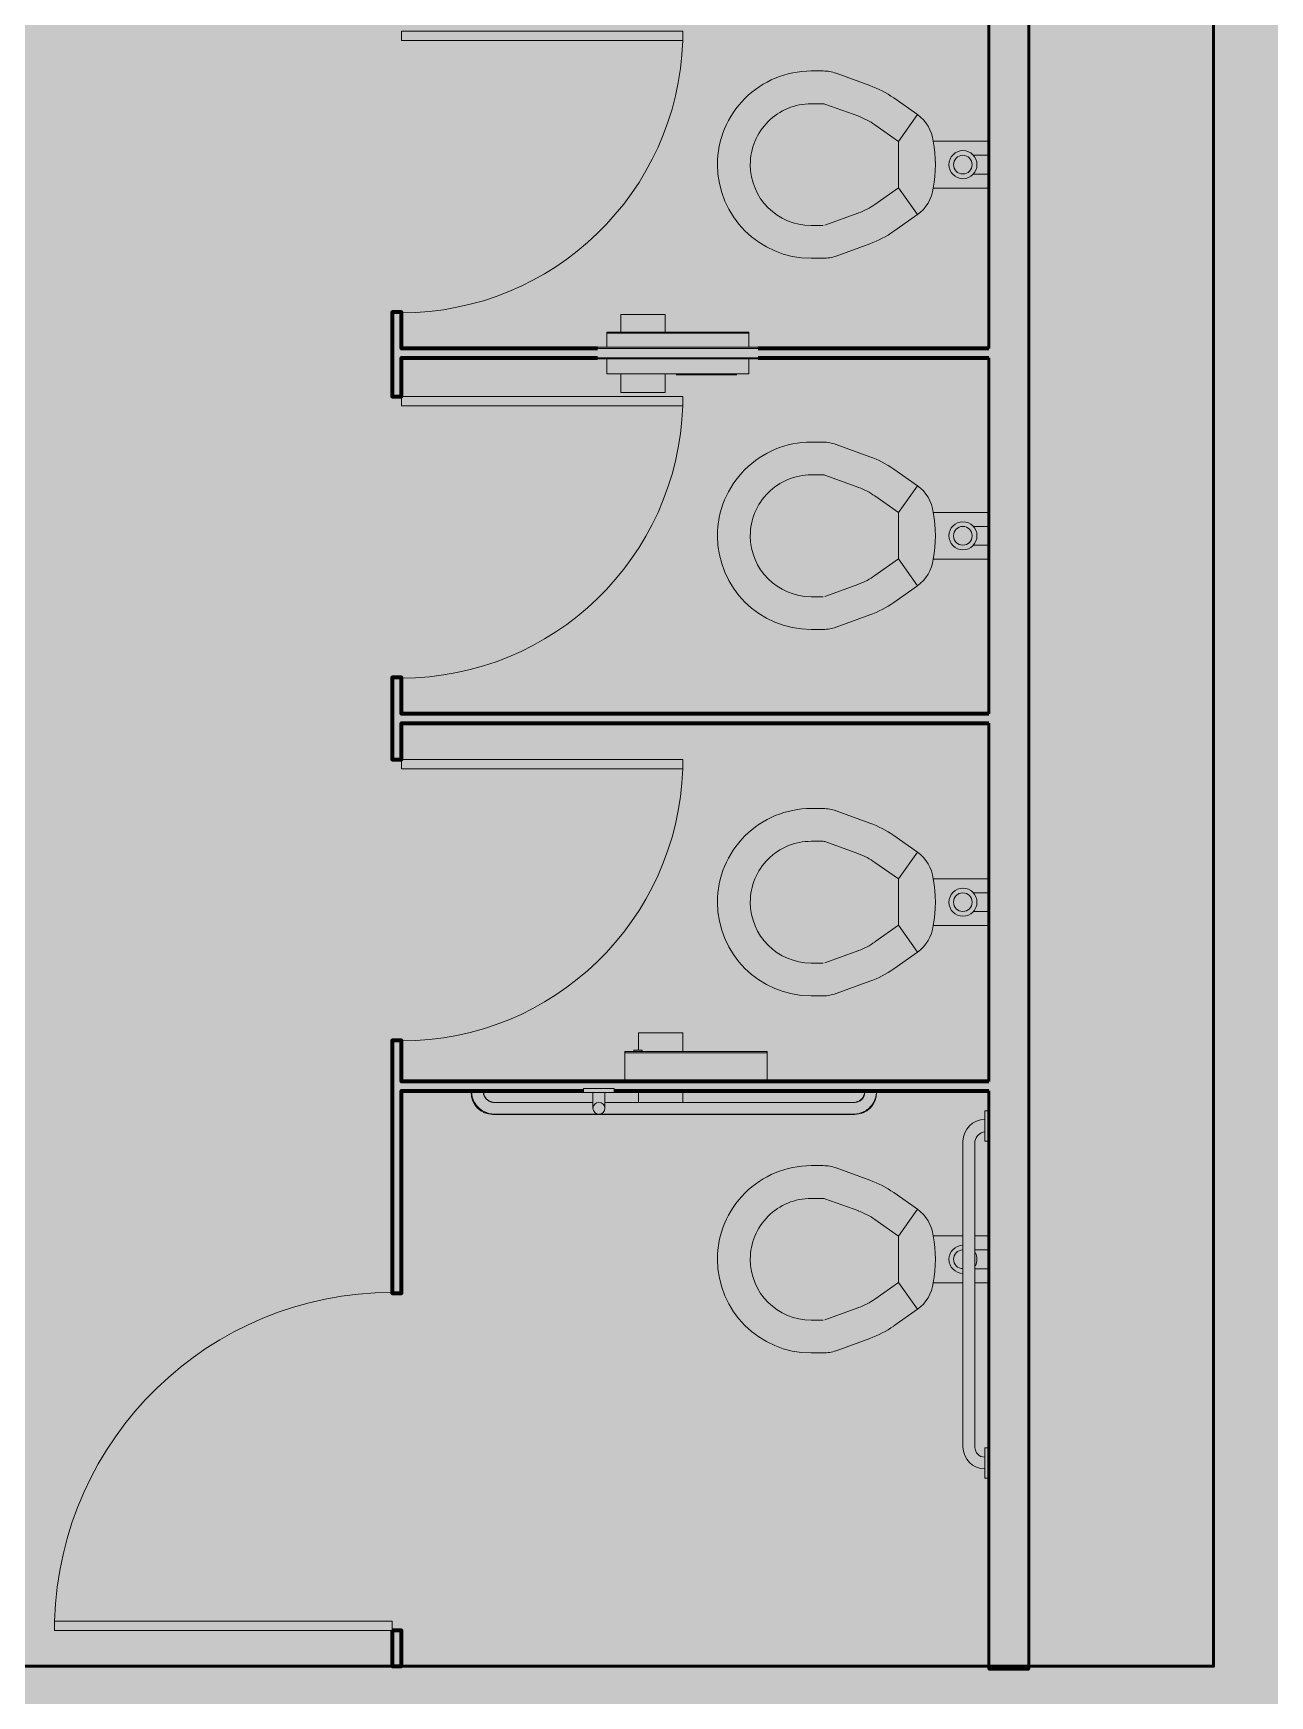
# Model space of a CAD drawing. Header units: inches. Extents: x -2332 to 1043, y -456 to 2193.
# Drawn here: x -752.1 to -620, y 1398.7 to 1576.2 of the extents above; entities that cross this region are included whole.
import ezdxf

# ---------------------------------------------------------------- set-up
doc = ezdxf.new("R2010")
doc.units = ezdxf.units.IN
doc.header["$MEASUREMENT"] = 0
for name, color, linetype, lineweight in [('7th Floor_Updated Core_dwg', 8, 'Continuous', 9), ('A-DETL-GENF', 92, 'Continuous', 9), ('A-WALL', 113, 'Continuous', 13), ('A-WALL-PATT', 111, 'Continuous', 13), ('I-WALL', 2, 'Continuous', 13), ('P-SANR-FIXT', 10, 'Continuous', 20), ('Q-SPCQ', 91, 'Continuous', 9)]:
    doc.layers.add(name, color=color, linetype=linetype, lineweight=lineweight)

# ---------------------------------------------------------------- blocks, each defined once
blk = doc.blocks.new('7th Floor_Updated Core_dwg_SPEC-TOILET-PART-DOOR - 30_ _2_-6__ Wide-1111611-000 - KEY PLAN Copy 1-9774886-7TH FLOOR REFLECTED CEILING PLAN')
at = {"layer": 'Q-SPCQ', "color": 10, "lineweight": 20, "flags": 128}
blk.add_lwpolyline([(14, -0.5), (14, -30.55), (15, -30.55), (15, -0.5)], close=True, dxfattribs=at)
at = {"layer": 'Q-SPCQ', "color": 10, "lineweight": 20}
blk.add_arc((15, -0.5), 30.07, 180, 268.094, dxfattribs=at)
blk = doc.blocks.new('7th Floor_Updated Core_dwg_SPEC-TOILET-PART-DOOR - 36_ _3_-0__ Wide-1464262-000 - KEY PLAN Copy 1-9774890-7TH FLOOR REFLECTED CEILING PLAN')
at = {"layer": 'Q-SPCQ', "color": 10, "lineweight": 20, "flags": 128}
blk.add_lwpolyline([(17, -0.5), (17, -36.55), (18, -36.55), (18, -0.5)], close=True, dxfattribs=at)
at = {"layer": 'Q-SPCQ', "color": 10, "lineweight": 20}
blk.add_arc((18, -0.5), 36.07, 180, 268.4112, dxfattribs=at)
blk = doc.blocks.new('7th Floor_Updated Core_dwg_SPEC-Grab_Bar-Stainless_Steel-Bobrick-B5806 - B-5806_99x36-1454673-000 - KEY PLAN Copy 1-9774887-7TH FLOOR REFLECTED CEILING PLAN')
at = {"layer": 'Q-SPCQ', "color": 10, "lineweight": 20}
for p, q in [((804.61, 391.35), (771.98, 391.35)), ((771.95, 390.07), (804.61, 390.07))]:
    blk.add_line(p, q, dxfattribs=at)
at = {"layer": 'Q-SPCQ', "color": 10, "lineweight": 20, "flags": 128}
for points in [[(768.63, 388.57), (768.63, 389.01), (771.88, 389.01), (771.88, 388.57)], [(804.63, 388.57), (804.63, 389.01), (807.88, 389.01), (807.88, 388.57)]]:
    blk.add_lwpolyline(points, dxfattribs=at)
at = {"layer": 'Q-SPCQ', "color": 10, "lineweight": 20}
for centre, radius, start, end in [((771.98, 389.01), 2.34, 90, 180), ((804.61, 389.01), 2.34, 0, 90), ((771.95, 389.01), 1.06, 90, 180), ((804.41, 388.86), 1.22, 6.9386, 80.6591)]:
    blk.add_arc(centre, radius, start, end, dxfattribs=at)
blk = doc.blocks.new('7th Floor_Updated Core_dwg_SPEC-Grab_Bar-Stainless_Steel-Bobrick-B5806 - B-5806_99x42-V2-000 - KEY PLAN Copy 1-9774895-7TH FLOOR REFLECTED CEILING PLAN')
at = {"layer": 'Q-SPCQ', "color": 10, "lineweight": 20}
for p, q in [((99.37, 384.01), (88.68, 384.01)), ((127.33, 384.01), (100.63, 384.01)), ((88.68, 382.73), (127.31, 382.73))]:
    blk.add_line(p, q, dxfattribs=at)
at = {"layer": 'Q-SPCQ', "color": 10, "lineweight": 20, "flags": 128}
for points in [[(88.65, 385.26), (88.65, 385.07), (85.4, 385.07), (85.4, 385.26)], [(130.65, 385.26), (130.65, 385.07), (127.4, 385.07), (127.4, 385.26)]]:
    blk.add_lwpolyline(points, dxfattribs=at)
at = {"layer": 'Q-SPCQ', "color": 10, "lineweight": 20}
for centre, radius, start, end in [((88.68, 385.07), 2.34, 180, 270), ((88.87, 385.22), 1.22, 186.9386, 260.6591), ((127.31, 385.07), 2.34, 270, 360), ((127.33, 385.07), 1.06, 270, 360)]:
    blk.add_arc(centre, radius, start, end, dxfattribs=at)
blk = doc.blocks.new('7th Floor_Updated Core_dwg_SPEC-Grab_Bar-Stainless_Steel-Bobrick-B5806 - B-5806_99x18-1461935-000 - KEY PLAN Copy 1-9774889-7TH FLOOR REFLECTED CEILING PLAN')
at = {"layer": 'Q-SPCQ', "color": 10, "lineweight": 20}
for p, q in [((767.82, 430.24), (766.13, 430.24)), ((766.13, 428.98), (767.82, 428.98))]:
    blk.add_line(p, q, dxfattribs=at)
at = {"layer": 'Q-SPCQ', "color": 10, "lineweight": 20, "flags": 128}
blk.add_lwpolyline([(766.13, 431.23), (765.7, 431.23), (765.7, 427.98), (766.13, 427.98)], close=True, dxfattribs=at)
at = {"layer": 'Q-SPCQ', "color": 10, "lineweight": 20}
blk.add_circle((767.82, 429.61), 0.636, dxfattribs=at)
blk = doc.blocks.new('7th Floor_Updated Core_dwg_Combo-Seat-Cover-Toilet-Tissue-Sanitary-Napkin-Disposal_Bobrick_B-357 - B-357-1507684-000 - KEY PLAN Copy 1-9774902-7TH FLOOR REFLECTED CEILING PLAN')
at = {"layer": 'Q-SPCQ', "color": 10, "lineweight": 20, "flags": 128}
for points in [[(107.09, 466.28), (107.09, 468.14), (102.34, 468.14), (102.34, 466.28)], [(100.84, 464.64), (100.84, 466.14), (100.84, 466.26), (116.03, 466.26), (116.03, 466.14), (100.84, 466.14), (116.03, 466.14), (116.03, 464.64)], [(116.03, 463.39), (116.03, 461.82), (100.84, 461.82), (100.84, 463.39)], [(102.34, 461.82), (102.34, 459.82), (107.09, 459.82), (107.09, 461.82)]]:
    blk.add_lwpolyline(points, dxfattribs=at)
for points in [[(117.03, 464.64), (117.03, 464.51), (99.84, 464.51), (99.84, 464.64)], [(117.03, 463.51), (117.03, 463.39), (99.84, 463.39), (99.84, 463.51)], [(114.43, 461.7), (114.75, 461.7), (114.43, 461.7), (114.62, 461.7), (114.43, 461.7), (108.56, 461.7), (114.43, 461.7), (108.56, 461.7), (108.37, 461.7), (108.56, 461.7), (108.25, 461.7), (108.56, 461.7)]]:
    blk.add_lwpolyline(points, close=True, dxfattribs=at)
blk = doc.blocks.new('7th Floor_Updated Core_dwg_PLMB-TOILET-WALL HUNG-COMMERCIAL - 19_ Seat Height-1679817-000 - KEY PLAN Copy 1-9774907-7TH FLOOR REFLECTED CEILING PLAN')
at = {"layer": 'P-SANR-FIXT'}
for p, q in [((5.94, 21.12), (5.94, 19.83)), ((9.44, 19.83), (9.44, 21.12)), ((10.79, 16.04), (9.47, 19.66)), ((22.41, 19.66), (21.1, 16.04)), ((22.44, 21.12), (22.44, 19.83)), ((25.94, 19.83), (25.94, 21.12)), ((6.18, 18.46), (7.5, 14.85)), ((24.38, 14.85), (25.7, 18.46)), ((13.47, 11.77), (11.69, 14.31)), ((13.44, 8.08), (13.44, 4.9)), ((18.44, 4.9), (18.44, 8.08)), ((13.44, 3.62), (13.44, 2.13)), ((14.94, 2.13), (14.94, 3.62)), ((16.94, 2.13), (16.94, 3.62)), ((18.44, 2.13), (18.44, 3.62))]:
    blk.add_line(p, q, dxfattribs=at)
at = {"layer": 'P-SANR-FIXT', "flags": 128}
for points in [[(20.19, 14.31), (18.42, 11.77), (21.28, 9.76), (23.06, 12.3)], [(18.42, 11.77), (13.47, 11.77), (10.6, 9.76), (8.82, 12.3)]]:
    blk.add_lwpolyline(points, dxfattribs=at)
at = {"layer": 'P-SANR-FIXT'}
for centre, radius, start, end in [((15.94, 21.12), 10, 90, 180), ((15.94, 21.12), 10, 360, 90), ((15.94, 21.12), 6.5, 90, 180), ((15.94, 21.12), 6.5, 360, 90), ((9.94, 19.83), 4, 180, 200), ((21.94, 19.83), 0.5, 340, 0), ((21.94, 19.83), 4, 340, 0), ((17.83, 18.61), 7.5, 200, 215), ((14.05, 18.61), 7.5, 325, 340), ((17.83, 18.61), 11, 200, 215), ((14.05, 18.61), 11, 325, 340), ((13.88, 12.06), 4, 215, 263.7549), ((18.01, 12.06), 4, 276.2451, 325), ((15.94, 20.46), 12.62, 258.5767, 281.4233), ((15.94, 4.9), 1.5, 0.0885, 179.9115), ((15.94, 4.91), 0.996, 360, 180), ((15.94, 4.9), 1.5, 242.2377, 297.7623)]:
    blk.add_arc(centre, radius, start, end, dxfattribs=at)
blk = doc.blocks.new('7th Floor_Updated Core_dwg_PLMB-TOILET-WALL HUNG-COMMERCIAL - 15_ Seat Height-1777188-000 - KEY PLAN Copy 1-9774908-7TH FLOOR REFLECTED CEILING PLAN')
at = {"layer": 'P-SANR-FIXT'}
for p, q in [((5.94, 21.12), (5.94, 19.83)), ((9.44, 19.83), (9.44, 21.12)), ((10.79, 16.04), (9.47, 19.66)), ((22.41, 19.66), (21.1, 16.04)), ((22.44, 21.12), (22.44, 19.83)), ((25.94, 19.83), (25.94, 21.12)), ((6.18, 18.46), (7.5, 14.85)), ((24.38, 14.85), (25.7, 18.46)), ((13.47, 11.77), (11.69, 14.31)), ((13.44, 8.08), (13.44, 2.13)), ((18.44, 2.13), (18.44, 8.08)), ((14.94, 2.13), (14.94, 3.78)), ((16.94, 2.13), (16.94, 3.78))]:
    blk.add_line(p, q, dxfattribs=at)
at = {"layer": 'P-SANR-FIXT', "flags": 128}
for points in [[(20.19, 14.31), (18.42, 11.77), (21.28, 9.76), (23.06, 12.3)], [(18.42, 11.77), (13.47, 11.77), (10.6, 9.76), (8.82, 12.3)]]:
    blk.add_lwpolyline(points, dxfattribs=at)
at = {"layer": 'P-SANR-FIXT'}
blk.add_circle((15.94, 4.91), 0.996, dxfattribs=at)
for centre, radius, start, end in [((15.94, 21.12), 10, 90, 180), ((15.94, 21.12), 10, 360, 90), ((15.94, 21.12), 6.5, 90, 180), ((15.94, 21.12), 6.5, 360, 90), ((9.94, 19.83), 4, 180, 200), ((21.94, 19.83), 0.5, 340, 0), ((21.94, 19.83), 4, 340, 0), ((17.83, 18.61), 7.5, 200, 215), ((14.05, 18.61), 7.5, 325, 340), ((17.83, 18.61), 11, 200, 215), ((14.05, 18.61), 11, 325, 340), ((13.88, 12.06), 4, 215, 263.7549), ((18.01, 12.06), 4, 276.2451, 325), ((15.94, 20.46), 12.62, 258.5767, 281.4233), ((15.94, 4.9), 1.5, 360, 180), ((15.94, 4.9), 1.5, 180, 360)]:
    blk.add_arc(centre, radius, start, end, dxfattribs=at)
blk = doc.blocks.new('7th Floor_Updated Core_dwg_Combo-Seat-Cover-Toilet-Tissue_Sanitary-Napkin-Disposal_Bobrick_B-3571 - B-3571-1530629-000 - KEY PLAN Copy 1-9774909-7TH FLOOR REFLECTED CEILING PLAN')
at = {"layer": 'Q-SPCQ', "color": 10, "lineweight": 20}
for p, q in [((104.22, 383.99), (104.22, 385.13)), ((108.97, 385.13), (108.97, 384))]:
    blk.add_line(p, q, dxfattribs=at)
at = {"layer": 'Q-SPCQ', "color": 10, "lineweight": 20, "flags": 128}
for points in [[(108.97, 389.45), (108.97, 391.45), (104.22, 391.45), (104.22, 389.6)], [(117.97, 386.39), (117.97, 389.32), (102.78, 389.32), (102.78, 389.45), (117.97, 389.45), (117.97, 389.32), (102.78, 389.32), (102.78, 386.39)], [(103.8, 389.59), (103.74, 389.59), (103.8, 389.59), (103.74, 389.59), (104.64, 389.59)], [(104.64, 389.45), (104.64, 389.59), (104.57, 389.59)], [(101.78, 386.26), (101.78, 386.39), (118.97, 386.39), (118.97, 386.26)], [(118.97, 385.26), (118.97, 385.14), (101.78, 385.14), (101.78, 385.26)]]:
    blk.add_lwpolyline(points, dxfattribs=at)
blk.add_lwpolyline([(103.74, 389.45), (103.74, 389.59)], close=True, dxfattribs=at)
blk = doc.blocks.new('7th Floor_Updated Core_dwg-7295442-7TH FLOOR REFLECTED CEILING PLAN')
at = {"layer": 'A-WALL-PATT', "lineweight": 50}
for points in [[(145.92, 323.51), (145.92, 503.64), (141.67, 503.64), (141.67, 323.51)], [(171.66, 323.81), (171.66, 503.68), (167.66, 503.68), (167.66, 503.64), (165.66, 503.64), (165.66, 323.81)], [(201, 397.99), (219.66, 397.99), (219.66, 403.99), (171.66, 403.99), (171.66, 397.99)], [(201, 317.81), (219.66, 317.81), (219.66, 323.81), (145.92, 323.81), (145.92, 323.51), (141.67, 323.51), (141.67, 323.81), (-0.34, 323.81), (-0.34, 323.76), (-4.34, 323.76), (-4.34, 323.81), (-6.34, 323.81), (-6.34, 317.81), (171.66, 317.81)]]:
    blk.add_hatch(color=50, dxfattribs=at).paths.add_polyline_path(points, flags=0)
at = {"layer": 'A-WALL', "color": 50, "lineweight": 50, "flags": 128}
blk.add_lwpolyline([(161.66, 507.93), (161.66, 503.68), (165.66, 503.68), (165.66, 323.81), (-6.34, 323.81), (-6.34, 530.56), (-12.34, 530.56), (-49.88, 530.56), (-49.88, 555.93), (-10.09, 555.93), (-10.09, 530.56), (-6.34, 530.56), (-6.34, 559.93), (-10.09, 559.93), (-61.76, 559.93)], dxfattribs=at)
at = {"layer": 'I-WALL', "color": 50, "lineweight": 50}
for p, q in [((141.67, 503.64), (141.67, 464.51)), ((141.67, 463.51), (141.67, 425.51)), ((141.67, 424.51), (141.67, 386.26))]:
    blk.add_line(p, q, dxfattribs=at)
at = {"layer": 'I-WALL', "color": 130, "lineweight": 90}
for p, q in [((141.67, 464.51), (117.03, 464.51)), ((117.03, 463.51), (141.67, 463.51)), ((101.62, 385.26), (141.67, 385.26))]:
    blk.add_line(p, q, dxfattribs=at)
at = {"layer": 'I-WALL', "color": 50, "lineweight": 50, "flags": 128}
blk.add_lwpolyline([(141.67, 385.26), (141.67, 323.51), (145.92, 323.51), (145.92, 503.64)], dxfattribs=at)
at = {"layer": 'I-WALL', "color": 130, "lineweight": 90, "flags": 128}
for points in [[(99.84, 464.51), (78.91, 464.51), (78.91, 468.39), (77.91, 468.39), (77.91, 459.39), (78.91, 459.39), (78.91, 463.51), (99.84, 463.51)], [(141.67, 425.51), (78.91, 425.51), (78.91, 429.39), (77.91, 429.39), (77.91, 420.64), (78.91, 420.64), (78.91, 424.51), (141.67, 424.51)], [(141.67, 386.26), (78.91, 386.26), (78.91, 390.64), (77.91, 390.64), (77.91, 363.64), (78.91, 363.64), (78.91, 385.26), (98.37, 385.26)]]:
    blk.add_lwpolyline(points, dxfattribs=at)
blk.add_lwpolyline([(77.91, 327.64), (77.91, 323.81), (78.91, 323.81), (78.91, 327.64)], close=True, dxfattribs=at)
at = {"layer": 'Q-SPCQ', "color": 10, "lineweight": 20, "flags": 128}
for points in [[(85.4, 385.26), (85.4, 385.07), (88.65, 385.07), (88.65, 385.26)], [(127.4, 385.26), (127.4, 385.07), (130.65, 385.07), (130.65, 385.26)], [(86.4, 385.07), (86.41, 384.98), (86.42, 384.88), (86.44, 384.78), (86.46, 384.69), (86.48, 384.59), (86.5, 384.5), (86.53, 384.41), (86.57, 384.32), (86.61, 384.23), (86.65, 384.14), (86.69, 384.05), (86.74, 383.96), (86.79, 383.88), (86.84, 383.8), (86.9, 383.72), (86.96, 383.65), (87.03, 383.57), (87.09, 383.5), (87.16, 383.43), (87.23, 383.37), (87.31, 383.3), (87.38, 383.24), (87.46, 383.19), (87.55, 383.13), (87.63, 383.08), (87.71, 383.04), (87.8, 382.99), (87.89, 382.95), (87.98, 382.92), (88.07, 382.89), (88.17, 382.86), (88.26, 382.83), (88.36, 382.81), (88.45, 382.79), (88.55, 382.78), (88.65, 382.77), (88.74, 382.76), (88.84, 382.76), (99.89, 382.76)], [(99.37, 384.01), (88.84, 384.01), (88.79, 384.01), (88.74, 384.02), (88.7, 384.02), (88.65, 384.03), (88.6, 384.04), (88.56, 384.05), (88.51, 384.06), (88.47, 384.07), (88.42, 384.09), (88.38, 384.11), (88.33, 384.13), (88.29, 384.15), (88.25, 384.17), (88.21, 384.19), (88.17, 384.22), (88.13, 384.25), (88.09, 384.28), (88.06, 384.31), (88.02, 384.34), (87.99, 384.37), (87.96, 384.41), (87.92, 384.44), (87.89, 384.48), (87.87, 384.52), (87.84, 384.56), (87.82, 384.6), (87.79, 384.64), (87.77, 384.68), (87.75, 384.73), (87.73, 384.77), (87.72, 384.81), (87.7, 384.86), (87.69, 384.91), (87.68, 384.95), (87.67, 385), (87.66, 385.04), (87.66, 385.07)], [(99.93, 382.76), (127.21, 382.76), (127.31, 382.76), (127.41, 382.77), (127.51, 382.78), (127.6, 382.79), (127.7, 382.81), (127.79, 382.83), (127.89, 382.86), (127.98, 382.89), (128.07, 382.92), (128.16, 382.95), (128.25, 382.99), (128.34, 383.04), (128.43, 383.08), (128.51, 383.13), (128.59, 383.19), (128.67, 383.24), (128.75, 383.3), (128.82, 383.37), (128.89, 383.43), (128.96, 383.5), (129.03, 383.57), (129.09, 383.65), (129.15, 383.72), (129.21, 383.8), (129.27, 383.88), (129.32, 383.97), (129.36, 384.05), (129.41, 384.14), (129.45, 384.23), (129.49, 384.32), (129.52, 384.41), (129.55, 384.5), (129.58, 384.59), (129.6, 384.69), (129.62, 384.79), (129.63, 384.88), (129.64, 384.98), (129.65, 385.07)], [(128.4, 385.07), (128.39, 385.03), (128.38, 384.98), (128.37, 384.93), (128.36, 384.89), (128.35, 384.84), (128.33, 384.8), (128.31, 384.75), (128.3, 384.71), (128.28, 384.67), (128.25, 384.62), (128.23, 384.58), (128.2, 384.54), (128.18, 384.5), (128.15, 384.47), (128.12, 384.43), (128.09, 384.39), (128.05, 384.36), (128.02, 384.33), (127.98, 384.3), (127.95, 384.27), (127.91, 384.24), (127.87, 384.21), (127.83, 384.18), (127.79, 384.16), (127.75, 384.14), (127.7, 384.12), (127.66, 384.1), (127.62, 384.08), (127.57, 384.07), (127.53, 384.05), (127.48, 384.04), (127.43, 384.03), (127.39, 384.02), (127.34, 384.02), (127.29, 384.01), (127.24, 384.01), (127.21, 384.01), (100.63, 384.01)]]:
    blk.add_lwpolyline(points, dxfattribs=at)
for name, p, rotation in [('7th Floor_Updated Core_dwg_SPEC-TOILET-PART-DOOR - 30_ _2_-6__ Wide-1111611-000 - KEY PLAN Copy 1-9774886-7TH FLOOR REFLECTED CEILING PLAN', (78.41, 483.39), 89.99999999999977), ('7th Floor_Updated Core_dwg_PLMB-TOILET-WALL HUNG-COMMERCIAL - 15_ Seat Height-1777188-000 - KEY PLAN Copy 1-9774908-7TH FLOOR REFLECTED CEILING PLAN', (143.79, 468.2), 89.9999999999999), ('7th Floor_Updated Core_dwg_SPEC-TOILET-PART-DOOR - 30_ _2_-6__ Wide-1111611-000 - KEY PLAN Copy 1-9774886-7TH FLOOR REFLECTED CEILING PLAN', (78.41, 444.39), 89.99999999999977), ('7th Floor_Updated Core_dwg_PLMB-TOILET-WALL HUNG-COMMERCIAL - 15_ Seat Height-1777188-000 - KEY PLAN Copy 1-9774908-7TH FLOOR REFLECTED CEILING PLAN', (143.79, 428.57), 89.9999999999999), ('7th Floor_Updated Core_dwg_SPEC-TOILET-PART-DOOR - 30_ _2_-6__ Wide-1111611-000 - KEY PLAN Copy 1-9774886-7TH FLOOR REFLECTED CEILING PLAN', (78.41, 405.64), 89.99999999999977), ('7th Floor_Updated Core_dwg_PLMB-TOILET-WALL HUNG-COMMERCIAL - 15_ Seat Height-1777188-000 - KEY PLAN Copy 1-9774908-7TH FLOOR REFLECTED CEILING PLAN', (143.79, 389.45), 89.9999999999999), ('7th Floor_Updated Core_dwg_SPEC-Grab_Bar-Stainless_Steel-Bobrick-B5806 - B-5806_99x18-1461935-000 - KEY PLAN Copy 1-9774889-7TH FLOOR REFLECTED CEILING PLAN', (-329.61, 1151.21), 270.0000000000001), ('7th Floor_Updated Core_dwg_SPEC-Grab_Bar-Stainless_Steel-Bobrick-B5806 - B-5806_99x36-1454673-000 - KEY PLAN Copy 1-9774887-7TH FLOOR REFLECTED CEILING PLAN', (530.24, -424.75), 90.00000000000007), ('7th Floor_Updated Core_dwg_PLMB-TOILET-WALL HUNG-COMMERCIAL - 19_ Seat Height-1679817-000 - KEY PLAN Copy 1-9774907-7TH FLOOR REFLECTED CEILING PLAN', (143.79, 351.32), 89.9999999999999), ('7th Floor_Updated Core_dwg_SPEC-TOILET-PART-DOOR - 36_ _3_-0__ Wide-1464262-000 - KEY PLAN Copy 1-9774890-7TH FLOOR REFLECTED CEILING PLAN', (78.41, 345.64), 269.9999999999997)]:
    blk.add_blockref(name, p, dxfattribs=dict(rotation=rotation))
for name in ['7th Floor_Updated Core_dwg_Combo-Seat-Cover-Toilet-Tissue-Sanitary-Napkin-Disposal_Bobrick_B-357 - B-357-1507684-000 - KEY PLAN Copy 1-9774902-7TH FLOOR REFLECTED CEILING PLAN', '7th Floor_Updated Core_dwg_Combo-Seat-Cover-Toilet-Tissue_Sanitary-Napkin-Disposal_Bobrick_B-3571 - B-3571-1530629-000 - KEY PLAN Copy 1-9774909-7TH FLOOR REFLECTED CEILING PLAN', '7th Floor_Updated Core_dwg_SPEC-Grab_Bar-Stainless_Steel-Bobrick-B5806 - B-5806_99x42-V2-000 - KEY PLAN Copy 1-9774895-7TH FLOOR REFLECTED CEILING PLAN']:
    blk.add_blockref(name, (0, 0))

msp = doc.modelspace()

# ---------------------------------------------------------------- hatches: boundary and pattern name
at = {"layer": 'A-DETL-GENF'}
h = msp.add_hatch(color=9, dxfattribs=at)
h.paths.add_polyline_path([(111.8358, 510.43435), (111.8358, 597.77236), (110.7108, 598.1708), (110.7108, 514.93022), (110.02446, 515.17339), (109.94779, 514.95698), (107.41425, 515.85459), (107.2056, 515.26545), (106.9608, 515.35218), (106.9608, 516.01524), (105.05778, 516.68947), (105.43885, 517.76545), (106.9608, 517.22642), (106.9608, 639.12785), (163.5858, 619.07317), (163.5858, 638.31022), (164.5858, 638.31022), (164.5858, 618.719), (165.9608, 618.23202), (165.9608, 1342.22681), (233.45427, 1342.22681), (233.45427, 1487.31034), (269.45427, 1487.31034), (269.45427, 1490.99784), (274.07927, 1490.99784), (274.07927, 1482.68534), (238.07927, 1482.68534), (238.07927, 1293.3383), (997.20426, 1293.3383), (997.20426, 1591.01662), (986.95426, 1591.01662), (986.95426, 1603.01662), (997.20426, 1603.01662), (997.20426, 1670.13244), (854.13289, 1619.13999), (861.95426, 1619.13999), (861.95426, 1588.3826), (801.95426, 1567.01662), (801.95426, 1605.76662), (849.95426, 1622.87443), (849.95426, 2100.06999), (831.95426, 2100.06999), (831.95426, 2110.01665), (801.95426, 2110.01665), (801.95426, 2128.80122), (513.95426, 2128.80122), (513.95426, 2104.81999), (454.05069, 2104.81999), (454.05069, 2128.80122), (165.96406, 2128.80122), (165.96406, 2104.81999), (105.95426, 2104.81999), (105.95426, 2128.80122), (-181.82079, 2128.80122), (-181.82079, 2104.81999), (-242.04574, 2104.81999), (-242.04574, 2128.80122), (-530.04574, 2128.80122), (-530.04574, 2104.81999), (-590.04574, 2104.81999), (-590.04574, 2128.80122), (-878.04574, 2128.80122), (-878.04574, 2104.78868), (-938.13464, 2104.78868), (-938.13464, 2128.80122), (-1225.94342, 2128.80122), (-1225.94342, 2104.80613), (-1286.0294, 2104.80613), (-1286.0294, 2128.80122), (-1574.04574, 2128.80122), (-1574.04574, 2104.81999), (-1600.04574, 2104.81999), (-1600.04574, 1852.26665), (-1592.295, 1852.26665), (-1592.295, 1828.26665), (-1616.29574, 1828.26665), (-1616.29574, 1836.01665), (-1678.04574, 1836.01665), (-1678.04574, 1776.01665), (-1654.54574, 1776.01665), (-1654.54574, 1731.01665), (-1678.04574, 1731.01665), (-1678.04574, 1502.31038), (-1010.17074, 1502.31038), (-1010.17074, 1644.61515), (-1045.54716, 1644.61515), (-1045.54716, 1670.31034), (-1040.92216, 1670.31034), (-1040.92216, 1649.24015), (-1005.54574, 1649.24015), (-1005.54574, 961.1828), (-933.54574, 961.1828), (-933.5392, 998.12876), (-927.5392, 998.12876), (-927.5392, 960.4698), (-806.6642, 1003.13307), (-806.6642, 1102.74784), (-764.7892, 1102.74784), (-764.7892, 1144.74784), (-927.5392, 1144.74784), (-927.5392, 1034.37876), (-933.5392, 1034.37876), (-933.5392, 1244.56822), (-927.5392, 1244.56822), (-927.5392, 1148.74784), (-764.7892, 1148.74784), (-764.7892, 1244.1386), (-760.7892, 1244.1386), (-760.7892, 1102.74784), (-723.4142, 1102.74784), (-723.4142, 1032.51646), (-591.0392, 1079.23869), (-591.0392, 1110.64805), (-572.0392, 1116.98138), (-572.0392, 1395.87282), (-722.0392, 1395.87282), (-722.0392, 1283.12284), (-760.7892, 1283.12284), (-760.7892, 1280.3886), (-764.7892, 1280.3886), (-764.7892, 1283.12284), (-927.5392, 1283.12284), (-927.5392, 1280.24784), (-933.5392, 1280.24784), (-933.5392, 1294.74784), (-927.5392, 1294.74784), (-927.5392, 1289.12284), (-804.0392, 1289.12284), (-804.0392, 1602.62281), (-847.58574, 1602.62281), (-847.58574, 1633.99784), (-853.46074, 1633.99784), (-853.46074, 1637.99784), (-798.0392, 1637.99784), (-798.0392, 1614.88857), (-772.04029, 1614.88857), (-772.04029, 1611.8261), (-768.04029, 1611.8261), (-768.04029, 1603.2011), (-772.04029, 1603.2011), (-772.04029, 1610.63857), (-792.04029, 1610.63857), (-792.04029, 1583.51605), (-772.04029, 1583.51605), (-772.04029, 1587.8886), (-768.04029, 1587.8886), (-768.04029, 1579.51605), (-791.55205, 1579.51605), (-791.55205, 1579.62281), (-792.04029, 1579.62281), (-792.04029, 1401.87282), (-650.03642, 1401.87282), (-650.04029, 1585.7011), (-630.04029, 1585.7011), (-630.04029, 1591.51357), (-624.04029, 1591.51357), (-624.04029, 1585.99784), (-620.0392, 1585.99784), (-620.0392, 1582.12281), (-613.1642, 1582.12281), (-613.1642, 1578.37281), (-620.0392, 1578.37281), (-620.0392, 1482.05585), (-572.0392, 1482.05585), (-572.0392, 1508.40198), (-552.0392, 1508.40198), (-552.0392, 1512.15198), (-546.0392, 1512.15198), (-546.0392, 1482.05585), (-460.53917, 1482.05585), (-460.53917, 1589.12281), (-546.0392, 1589.12281), (-546.0392, 1554.65198), (-552.0392, 1554.65198), (-552.0392, 1578.37281), (-576.9142, 1578.37281), (-576.9142, 1582.12281), (-572.03917, 1582.12281), (-572.03917, 1637.99784), (-481.03917, 1637.99784), (-481.03917, 1641.49784), (-451.03917, 1641.49784), (-451.03917, 1611.99784), (-452.30295, 1611.99784), (-452.30295, 1189.17879), (-451.28914, 1189.17879), (-451.28914, 1122.73144), (-413.64025, 1136.01975), (-413.47384, 1135.54826), (-931.9921, 952.54519), (-932.22523, 953.08665), (-932.65976, 952.9328), (-932.46089, 952.37113), (-932.22476, 952.45325), (-905.2732, 876.33525), (-877.0392, 886.29974), (-877.0392, 865.72642), (-874.84801, 864.95038), (-875.19019, 863.98422), (-877.0392, 864.63931), (-877.03798, 860.66048), (106.37367, 512.36886), (106.33464, 512.25869), (106.9608, 512.03684), (106.9608, 512.16092), (110.7108, 510.83279)], flags=0)
h.paths.add_polyline_path([(53.87244, 534.82407), (51.51596, 535.65895), (51.89491, 536.72893), (54.25148, 535.89431)], flags=0)
h.paths.add_polyline_path([(-0.84761, 554.21098), (-3.20409, 555.04587), (-2.82731, 556.10971), (-0.47074, 555.2751)], flags=0)
h.paths.add_polyline_path([(-55.56766, 573.5979), (-57.92414, 574.43278), (-57.54953, 575.4905), (-55.19296, 574.65588)], flags=0)
h.paths.add_polyline_path([(161.0858, 585.50137), (161.0858, 614.78687), (110.9608, 632.53947), (110.9608, 603.25397), (143.67164, 591.66888)], flags=0)
h.paths.add_polyline_path([(-110.28772, 592.98482), (-112.64419, 593.8197), (-112.27175, 594.87129), (-109.91519, 594.03667)], flags=0)
h.paths.add_polyline_path([(-165.00777, 612.37174), (-167.36424, 613.20662), (-166.99398, 614.25207), (-164.63741, 613.41746)], flags=0)
h.paths.add_polyline_path([(-219.72782, 631.75865), (-222.08429, 632.59354), (-221.7162, 633.63286), (-219.35963, 632.79824)], flags=0)
h.paths.add_polyline_path([(-274.44787, 651.14557), (-276.80434, 651.98045), (-276.43842, 653.01365), (-274.08185, 652.17903)], flags=0)
h.paths.add_polyline_path([(-329.16792, 670.53249), (-331.52439, 671.36737), (-331.16064, 672.39444), (-328.80407, 671.55982)], flags=0)
h.paths.add_polyline_path([(164.4608, 674.31022), (163.5858, 674.31022), (163.5858, 735.75944), (162.8358, 735.75944), (162.8358, 737.25944), (163.5858, 737.25944), (163.5858, 794.75944), (162.8358, 794.75944), (162.8358, 796.25944), (163.5858, 796.25944), (163.5858, 855.75944), (162.8358, 855.75944), (162.8358, 857.25944), (163.5858, 857.25944), (163.5858, 914.75944), (162.8358, 914.75944), (162.8358, 916.25944), (163.5858, 916.25944), (163.5858, 974.75944), (162.8358, 974.75944), (162.8358, 976.25944), (163.5858, 976.25944), (163.5858, 1034.3682), (162.8358, 1034.3682), (162.8358, 1035.8682), (163.5858, 1035.8682), (163.5858, 1087.6182), (162.8358, 1087.6182), (162.8358, 1089.1182), (165.3358, 1089.1182), (165.3358, 1087.6182), (164.5858, 1087.6182), (164.5858, 1035.8682), (165.3358, 1035.8682), (165.3358, 1034.3682), (164.5858, 1034.3682), (164.5858, 976.25944), (165.3358, 976.25944), (165.3358, 974.75944), (164.5858, 974.75944), (164.5858, 916.25944), (165.3358, 916.25944), (165.3358, 914.75944), (164.5858, 914.75944), (164.5858, 857.25944), (165.3358, 857.25944), (165.3358, 855.75944), (164.5858, 855.75944), (164.5858, 796.25944), (165.3358, 796.25944), (165.3358, 794.75944), (164.5858, 794.75944), (164.5858, 737.25944), (165.3358, 737.25944), (165.3358, 735.75944), (164.5858, 735.75944), (164.5858, 674.31022)], flags=0)
h.paths.add_polyline_path([(161.7733, 675.32822), (161.4608, 675.32822), (161.4608, 677.82822), (161.7733, 677.82822)], flags=0)
h.paths.add_polyline_path([(-383.88797, 689.91941), (-386.24445, 690.75429), (-385.88286, 691.77522), (-383.5263, 690.9406)], flags=0)
h.paths.add_polyline_path([(-438.60802, 709.30632), (-440.9645, 710.14121), (-440.60509, 711.15601), (-438.24852, 710.32139)], flags=0)
h.paths.add_polyline_path([(-493.32807, 728.69324), (-495.68455, 729.52812), (-495.29222, 730.52437), (-492.97074, 729.70218)], flags=0)
h.paths.add_polyline_path([(161.4608, 735.08782), (161.4608, 737.58782), (161.7733, 737.58782), (161.7733, 735.08782)], flags=0)
h.paths.add_polyline_path([(-548.04812, 748.08016), (-550.4046, 748.91504), (-550.04953, 749.91758), (-547.69296, 749.08297)], flags=0)
h.paths.add_polyline_path([(-602.76817, 767.46708), (-605.12465, 768.30196), (-604.77175, 769.29837), (-602.41519, 768.46375)], flags=0)
h.paths.add_polyline_path([(-657.48823, 786.85399), (-659.8447, 787.68888), (-659.49398, 788.67916), (-657.13741, 787.84454)], flags=0)
h.paths.add_polyline_path([(161.7733, 794.84742), (161.4608, 794.84742), (161.4608, 797.34742), (161.7733, 797.34742)], flags=0)
h.paths.add_polyline_path([(-712.20828, 806.24091), (-714.56475, 807.07579), (-714.2162, 808.05994), (-711.85963, 807.22533)], flags=0)
h.paths.add_polyline_path([(-766.92833, 825.62783), (-769.2848, 826.46271), (-768.93842, 827.44073), (-766.58185, 826.60611), (-766.9165, 825.66122)], flags=0)
h.paths.add_polyline_path([(-821.64838, 845.01475), (-824.00485, 845.84963), (-823.66064, 846.82152), (-821.30407, 845.9869)], flags=0)
h.paths.add_polyline_path([(-932.1642, 849.16733), (-896.12279, 861.92806), (-881.9142, 856.89407), (-881.9142, 879.40205), (-932.1642, 861.60973), (-932.1642, 849.82991)], flags=0)
h.paths.add_polyline_path([(161.4608, 854.60702), (161.4608, 857.10702), (161.7733, 857.10702), (161.7733, 854.60702)], flags=0)
h.paths.add_polyline_path([(161.7733, 914.36662), (161.4608, 914.36662), (161.4608, 916.86662), (161.7733, 916.86662)], flags=0)
h.paths.add_polyline_path([(161.7733, 974.12622), (161.4608, 974.12622), (161.4608, 976.62622), (161.7733, 976.62622)], flags=0)
h.paths.add_polyline_path([(-802.6642, 1004.54488), (-727.4142, 1031.10464), (-727.4142, 1098.74784), (-802.6642, 1098.74784), (-802.6642, 1006.54099)], flags=0)
h.paths.add_polyline_path([(161.4608, 1033.88582), (161.4608, 1036.38582), (161.7733, 1036.38582), (161.7733, 1033.88582)], flags=0)
h.paths.add_polyline_path([(106.9608, 1072.58619), (106.9608, 1109.22237), (161.4608, 1128.52445), (161.4608, 1129.78814), (161.7733, 1129.78814), (161.7733, 1123.46341), (111.8358, 1105.77722), (111.8358, 1079.48446), (161.7733, 1097.17066), (161.7733, 1091.99895), (110.9608, 1074.00285)], flags=0)
h.paths.add_polyline_path([(-585.0392, 1081.35641), (-572.0392, 1085.94481), (-572.0392, 1110.65683), (-585.0392, 1106.32349), (-585.0392, 1081.96091)], flags=0)
h.paths.add_polyline_path([(-566.0392, 1088.06253), (-459.28914, 1125.74034), (-459.28914, 1163.18983), (-566.0392, 1163.18983), (-566.0392, 1088.54554)], flags=0)
h.paths.add_polyline_path([(-345.5788, 1159.51206), (-345.74521, 1159.98355), (-317.45561, 1169.96847), (-317.2892, 1169.49697), (-344.24295, 1159.98355)], flags=0)
h.paths.add_polyline_path([(-566.0392, 1169.18983), (-459.28914, 1169.18983), (-459.28914, 1189.17879), (-460.53917, 1189.17879), (-460.53917, 1195.85702), (-456.92795, 1195.85702), (-456.92795, 1238.35702), (-460.53917, 1238.35702), (-460.53917, 1266.37284), (-566.0392, 1266.37284), (-566.0392, 1169.28438)], flags=0)
h.paths.add_polyline_path([(-317.2892, 1169.49697), (-317.2892, 1247.56184), (-315.9142, 1247.56184), (-315.9142, 1175.56995), (-311.2892, 1177.19592), (-311.2892, 1177.97746), (-186.1642, 1222.14078), (-186.1642, 1238.0136), (-200.03917, 1238.0136), (-200.03917, 1231.23095), (-212.0392, 1226.99549), (-212.0392, 1214.12284), (-311.2892, 1214.12284), (-311.2892, 1220.12284), (-218.0392, 1220.12284), (-218.0392, 1231.24054), (-206.03917, 1235.47599), (-206.03917, 1317.62281), (-311.2892, 1317.62281), (-311.2892, 1248.36383), (-315.9142, 1248.36383), (-315.9142, 1290.06184), (-317.2892, 1290.06184), (-317.2892, 1351.7636), (-315.9142, 1351.7636), (-315.9142, 1394.2636), (-317.2892, 1394.2636), (-317.2892, 1455.7636), (-315.9142, 1455.7636), (-315.9142, 1498.2636), (-317.2892, 1498.2636), (-317.2892, 1559.7636), (-315.9142, 1559.7636), (-315.9142, 1602.2636), (-317.2892, 1602.2636), (-317.2892, 1611.99784), (-320.7892, 1612.0136), (-320.7892, 1641.49784), (-290.7892, 1641.49784), (-290.7892, 1637.99784), (-200.03917, 1637.99784), (-200.03917, 1595.87281), (-193.66417, 1595.87281), (-193.66417, 1589.87281), (-200.03917, 1589.87281), (-200.03917, 1466.63827), (32.9608, 1466.63827), (32.9608, 1599.66985), (23.77087, 1599.66985), (12.4608, 1599.66985), (12.4608, 1603.63617), (32.9608, 1603.63617), (32.9608, 1637.99784), (84.7884, 1637.99784), (84.7884, 1633.99784), (79.9134, 1633.99784), (79.9134, 1599.62281), (38.9608, 1599.62281), (38.9608, 1437.5136), (125.9134, 1437.5136), (125.9134, 1633.99784), (121.0384, 1633.99784), (121.0384, 1637.99784), (161.4608, 1637.99784), (161.4608, 1582.12284), (157.4608, 1582.12284), (157.4608, 1590.12281), (131.9134, 1590.12281), (131.9134, 1449.86093), (157.4608, 1449.86093), (157.4608, 1460.73593), (161.4608, 1460.73593), (161.4608, 1428.18484), (157.4608, 1428.18484), (157.4608, 1443.86093), (131.9134, 1443.86093), (131.9134, 1364.05975), (157.4608, 1373.10779), (157.4608, 1391.93484), (161.4608, 1391.93484), (161.4608, 1374.52445), (161.7733, 1374.63513), (161.7733, 1370.39167), (110.9608, 1352.39558), (110.9608, 1325.64287), (161.7733, 1343.5066), (161.7733, 1338.58381), (-315.95335, 1169.96847)], flags=0)
h.paths.add_polyline_path([(161.7733, 1179.58531), (161.4608, 1179.58531), (161.4608, 1182.08531), (161.7733, 1182.08531)], flags=0)
h.paths.add_polyline_path([(-180.1642, 1224.2585), (106.9608, 1325.6003), (106.9608, 1355.22237), (128.1634, 1362.73162), (128.1634, 1411.8152), (32.9608, 1377.04376), (32.9608, 1444.2636), (-200.03917, 1444.2636), (-200.03917, 1242.0136), (-180.1642, 1242.0136)], flags=0)
h.paths.add_polyline_path([(161.7733, 1233.13248), (161.4608, 1233.13248), (161.4608, 1235.63248), (161.7733, 1235.63248)], flags=0)
h.paths.add_polyline_path([(161.4608, 1268.22681), (161.4608, 1270.72681), (161.7733, 1270.72681), (161.7733, 1268.22681)], flags=0)
h.paths.add_polyline_path([(-552.0392, 1272.37284), (-460.53917, 1272.37284), (-460.53917, 1299.85702), (-456.92795, 1299.85702), (-456.92795, 1342.35702), (-460.53917, 1342.35702), (-460.53917, 1370.05585), (-566.0392, 1370.05585), (-566.0392, 1272.37284)], flags=0)
h.paths.add_polyline_path([(161.4608, 1278.52369), (161.4608, 1281.02369), (161.7733, 1281.02369), (161.7733, 1278.52369)], flags=0)
h.paths.add_polyline_path([(-728.0392, 1289.12284), (-728.0392, 1395.87282), (-798.0392, 1395.87282), (-798.0392, 1289.12284), (-792.04029, 1289.12284)], flags=0)
h.paths.add_polyline_path([(161.4608, 1320.52369), (161.4608, 1323.02369), (161.7733, 1323.02369), (161.7733, 1320.52369)], flags=0)
h.paths.add_polyline_path([(-311.2892, 1323.62281), (-206.03917, 1323.62281), (-206.03917, 1421.87281), (-311.2892, 1421.87281), (-311.2892, 1325.6003)], flags=0)
h.paths.add_polyline_path([(-933.5392, 1330.99784), (-933.5392, 1361.12284), (-902.0392, 1361.12284), (-902.0392, 1443.99784), (-933.5392, 1443.99784), (-933.5392, 1455.99781), (-927.5392, 1455.99781), (-927.5392, 1449.99784), (-902.0392, 1449.99784), (-902.0392, 1583.12281), (-927.5392, 1583.12281), (-927.5392, 1576.74781), (-933.5392, 1576.74781), (-933.5392, 1637.99784), (-889.71074, 1637.99784), (-889.71074, 1633.99784), (-896.0392, 1633.99784), (-896.0392, 1337.12284), (-927.5392, 1337.12284), (-927.5392, 1330.99784)], flags=0)
h.paths.add_polyline_path([(-902.0392, 1343.12284), (-902.0392, 1355.12284), (-927.5392, 1355.12284), (-927.5392, 1343.12284), (-903.40113, 1343.12284)], flags=0)
h.paths.add_polyline_path([(-566.0392, 1376.05585), (-460.53917, 1376.05585), (-460.53917, 1403.85702), (-456.92795, 1403.85702), (-456.92795, 1446.35702), (-460.53917, 1446.35702), (-460.53917, 1476.05585), (-566.0392, 1476.05585), (-566.0392, 1442.25286)], flags=0)
h.paths.add_polyline_path([(38.9608, 1385.62284), (125.9134, 1417.38109), (125.9134, 1431.5136), (38.9608, 1431.5136), (38.9608, 1419.57251)], flags=0)
h.paths.add_polyline_path([(-620.0392, 1401.87282), (-572.0392, 1401.87282), (-572.0392, 1476.05585), (-620.0392, 1476.05585), (-620.0392, 1449.63183)], flags=0)
h.paths.add_polyline_path([(-626.0392, 1401.87282), (-626.0392, 1581.7011), (-645.78642, 1581.7011), (-645.78642, 1401.87282)], flags=0)
h.paths.add_polyline_path([(-796.04029, 1401.87282), (-796.04029, 1610.63857), (-798.0392, 1610.63857), (-798.0392, 1401.87282)], flags=0)
h.paths.add_polyline_path([(-311.2892, 1427.87281), (-206.03917, 1427.87281), (-206.03917, 1526.12281), (-311.2892, 1526.12281), (-311.2892, 1455.7636)], flags=0)
h.paths.add_polyline_path([(-173.76838, 1450.2636), (32.9608, 1450.2636), (32.9608, 1462.63827), (-200.03917, 1462.63827), (-200.03917, 1450.2636)], flags=0)
h.paths.add_polyline_path([(495.95426, 1462.86304), (471.95426, 1462.86304), (471.95426, 1486.86304), (495.95426, 1486.86304), (495.95426, 1478.72126)], flags=0)
h.paths.add_polyline_path([(-552.0392, 1482.05585), (-552.0392, 1502.40198), (-566.0392, 1502.40198), (-566.0392, 1482.05585)], flags=0)
h.paths.add_polyline_path([(269.45427, 1526.99784), (269.45427, 1548.68534), (233.45427, 1548.68534), (233.45427, 1709.99784), (-326.50683, 1709.99784), (-326.50683, 1740.41683), (-349.19433, 1740.41683), (-349.19433, 1745.04183), (-321.88183, 1745.04183), (-321.88183, 1714.62284), (238.07927, 1714.62284), (238.07927, 1553.31034), (274.07927, 1553.31034), (274.07927, 1526.99784)], flags=0)
h.paths.add_polyline_path([(-927.5392, 1528.24781), (-933.5392, 1528.24781), (-933.5392, 1540.49781), (-927.5392, 1540.49781), (-927.5392, 1528.6485)], flags=0)
h.paths.add_polyline_path([(-311.2892, 1532.12281), (-206.03917, 1532.12281), (-206.03917, 1631.99784), (-311.2892, 1631.99784), (-311.2892, 1559.7636)], flags=0)
h.paths.add_polyline_path([(157.4608, 1532.98593), (157.4608, 1545.87284), (161.4608, 1545.87284), (161.4608, 1532.98593)], flags=0)
h.paths.add_polyline_path([(-552.0392, 1582.12281), (-552.0392, 1595.12281), (-460.53917, 1595.12281), (-460.53917, 1612.0136), (-459.03917, 1612.0136), (-459.03917, 1633.49784), (-481.03917, 1633.49784), (-481.03917, 1633.99784), (-566.03917, 1633.99784), (-566.03917, 1582.12281)], flags=0)
h.paths.add_polyline_path([(-1606.73324, 1585.01665), (-1616.04574, 1585.01665), (-1616.04574, 1609.01665), (-1592.045, 1609.01665), (-1592.045, 1585.01665), (-1605.92074, 1585.01665)], flags=0)
h.paths.add_polyline_path([(-1268.2175, 1585.26662), (-1268.29574, 1585.26662), (-1268.29574, 1609.26662), (-1244.295, 1609.26662), (-1244.295, 1585.26662), (-1267.94164, 1585.26662)], flags=0)
h.paths.add_polyline_path([(-927.5392, 1589.12281), (-902.0392, 1589.12281), (-902.0392, 1633.99784), (-927.5392, 1633.99784)], flags=0)
h.paths.add_polyline_path([(-144.94545, 1589.87281), (-157.41417, 1589.87281), (-157.41417, 1595.87281), (-148.7892, 1595.87281), (-148.7892, 1634.3886), (-152.6017, 1634.3886), (-152.6017, 1638.0136), (-2.4767, 1638.0136), (-2.4767, 1634.3886), (-143.5392, 1634.3886), (-143.5392, 1626.66985), (-2.4767, 1626.66985), (-2.4767, 1623.66985), (-124.53917, 1623.66985), (-124.53917, 1599.63617), (-126.19542, 1599.63617), (-126.19542, 1603.63617), (-128.53917, 1603.63617), (-128.53917, 1623.66985), (-143.5392, 1623.66985), (-143.5392, 1603.63617), (-141.50792, 1603.63617), (-141.50792, 1599.63617), (-143.5392, 1599.63617), (-143.5392, 1589.87281), (-144.5392, 1589.87281)], flags=0)
h.paths.add_polyline_path([(131.9134, 1594.12281), (157.4608, 1594.12281), (157.4608, 1633.99784), (131.9134, 1633.99784), (131.9134, 1599.63617)], flags=0)
h.paths.add_polyline_path([(73.9134, 1605.62281), (73.9134, 1633.99784), (38.9608, 1633.99784), (38.9608, 1605.62281)], flags=0)
h.paths.add_polyline_path([(-841.58574, 1608.62281), (-801.7892, 1608.62284), (-801.7892, 1633.99784), (-841.58574, 1633.99784)], flags=0)
h.paths.add_polyline_path([(-772.04029, 1624.3261), (-772.04029, 1638.0136), (-614.04029, 1638.0136), (-614.04029, 1634.0136), (-624.04029, 1633.99784), (-624.04029, 1627.76357), (-630.04029, 1627.76357), (-630.04029, 1633.99784), (-768.04029, 1633.99784), (-768.04029, 1624.3261)], flags=0)
h.paths.add_polyline_path([(-1040.92216, 1706.31034), (-1045.54716, 1706.31034), (-1045.54716, 1714.62284), (-448.50683, 1714.62284), (-448.50683, 1745.04183), (-421.19433, 1745.04183), (-421.19433, 1740.41683), (-443.88183, 1740.41683), (-443.88183, 1709.99784), (-1040.92216, 1709.99784)], flags=0)
h.paths.add_polyline_path([(-1678.04574, 1734.51665), (-1658.04574, 1734.51665), (-1658.04574, 1772.51665), (-1678.04574, 1772.51665), (-1678.04574, 1752.51665)], flags=0)
h.paths.add_polyline_path([(-896.0392, 1827.01665), (-921.04574, 1827.01665), (-921.04574, 1853.01665), (-895.04574, 1853.01665), (-895.04574, 1827.01665)], flags=0)
h.paths.add_polyline_path([(122.95426, 1827.01665), (122.95426, 1853.01665), (148.95426, 1853.01665), (148.95426, 1827.01665)], flags=0)
h.paths.add_polyline_path([(496.95426, 1827.01665), (470.95426, 1827.01665), (470.95426, 1853.01665), (496.95426, 1853.01665), (496.95426, 1829.41638)], flags=0)
h.paths.add_polyline_path([(-573.04077, 1827.01847), (-573.04077, 1853.01847), (-547.04077, 1853.01847), (-547.04077, 1827.01847), (-572.03917, 1827.01847)], flags=0)
h.paths.add_polyline_path([(-225.05062, 1827.04082), (-225.05062, 1853.0252), (-199.03499, 1853.0252), (-199.03499, 1827.04082), (-200.03917, 1827.04082)], flags=0)
h.paths.add_polyline_path([(-1268.29574, 1828.26665), (-1268.29574, 1852.26665), (-1244.295, 1852.26665), (-1244.295, 1828.26665)], flags=0)
h.paths.add_polyline_path([(-1633.03388, 1844.01665), (-1616.29574, 1844.01665), (-1616.29574, 1852.26665), (-1608.04574, 1852.26665), (-1608.04574, 2128.80122), (-1678.04574, 2128.80122), (-1678.04574, 1844.01665), (-1634.04574, 1844.01665)], flags=0)

# ---------------------------------------------------------------- block references
at = {"layer": '7th Floor_Updated Core_dwg', "color": 50, "lineweight": 50}
msp.add_blockref('7th Floor_Updated Core_dwg-7295442-7TH FLOOR REFLECTED CEILING PLAN', (-791.70384, 1078.06383), dxfattribs=at)

doc.saveas('drawing.dxf')
